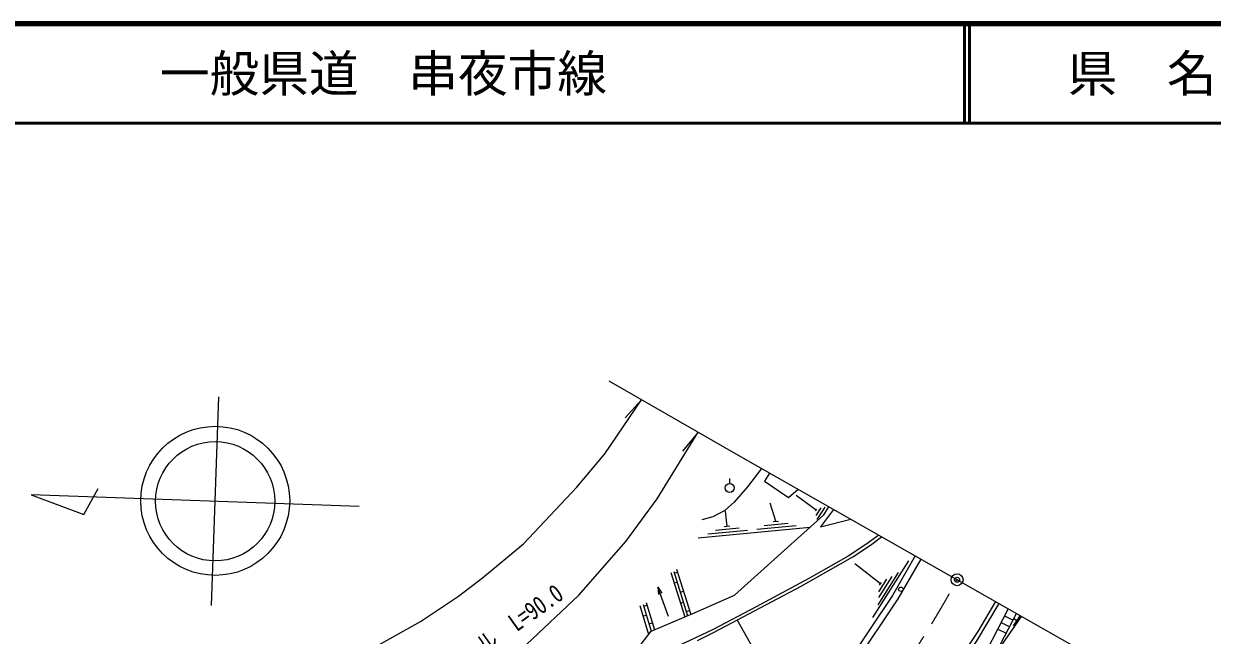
# Model space of a CAD drawing. Units: millimetres at full size, sheet at 1:1000; details may follow other scales. Extents: x 40000 to 680000, y 20000 to 380000.
# Drawn here: x 203018 to 322692, y 318475 to 380000 of the extents above; entities that cross this region are included whole.
import ezdxf
from ezdxf.enums import TextEntityAlignment as Align

# ---------------------------------------------------------------- set-up
doc = ezdxf.new("R2010")
doc.units = ezdxf.units.MM
doc.header["$LTSCALE"] = 1000
doc.header["$PDMODE"] = 32
doc.header["$PDSIZE"] = 500
doc.linetypes.add('CHAIN', pattern=[18.5, 12, -1.5, 3.5, -1.5])
doc.linetypes.add('DASHED', pattern=[7.5, 6, -1.5])
for name, color, linetype, lineweight in [('M-BGD', 7, 'Continuous', 25), ('M-BMK', 2, 'CHAIN', 13), ('M-BMK-OTRS', 5, 'Continuous', 25), ('M-BMK-SRVR', 3, 'Continuous', 25), ('M-STR-HTXT', 7, 'Continuous', 13), ('M-TTL', 2, 'Continuous', 140), ('M-TTL-LINE', 7, 'Continuous', 50)]:
    doc.layers.add(name, color=color, linetype=linetype, lineweight=lineweight)
doc.layers.add('M-OTRS', color=6, linetype='Continuous')
doc.layers.add('M-TTL-TXT', color=7, linetype='Continuous')
doc.styles.add('ＭＳ ゴシック', font='')
doc.styles.get('ＭＳ ゴシック').set_extended_font_data('MS Gothic')

msp = doc.modelspace()

# ---------------------------------------------------------------- linework, layer by layer
at = {"layer": 'M-BGD'}
for p, q in [((274108, 333750), (274108, 334258)), ((278753, 329938), (278184, 331769)), ((282817, 331070), (280788, 332523)), ((273831, 329457), (273682, 330950)), ((282759, 330982), (282874, 331158)), ((282821, 330529), (283314, 331282)), ((282908, 330114), (283730, 331369)), ((272666, 329040), (275054, 329277)), ((273552, 329430), (274109, 329485)), ((276819, 329151), (280801, 329529)), ((277587, 329526), (279976, 329752)), ((278475, 329911), (279032, 329964)), ((271900, 328663), (275880, 329058)), ((289284, 323648), (286713, 325643)), ((288515, 320271), (292141, 325958)), ((268182, 324784), (269578, 320316)), ((268468, 324874), (269855, 320434)), ((268515, 324724), (268832, 324824)), ((268742, 325107), (270179, 320571)), ((291078, 324794), (289010, 321537)), ((289121, 322271), (290461, 324381)), ((266853, 323309), (266917, 322562)), ((266853, 323309), (267282, 322694)), ((267940, 320355), (266853, 323309)), ((268509, 323736), (268796, 323826)), ((289135, 322854), (289940, 324120)), ((289191, 323500), (289378, 323796)), ((269115, 322805), (269439, 322908)), ((265057, 321467), (265915, 318531)), ((265393, 321565), (266180, 318875)), ((265438, 321412), (265761, 321510)), ((265682, 321769), (266522, 319021)), ((269146, 321697), (269433, 321786)), ((269726, 320849), (270058, 320954)), ((265368, 320405), (265704, 320503)), ((265960, 319626), (266305, 319732)), ((276795, 316582), (274843, 320006)), ((300791, 316470), (303497, 320360)), ((301439, 319752), (302300, 319330)), ((301783, 320419), (302650, 319993)), ((302669, 319433), (303354, 320418)), ((303012, 319926), (302766, 320097)), ((301096, 319085), (301950, 318666))]:
    msp.add_line(p, q, dxfattribs=at)
for points in [[(277292, 335256), (275898, 333396), (274550, 331876), (273617, 331013), (272402, 330376), (271302, 330080)], [(278115, 334788), (277608, 333970), (280013, 332318), (280981, 333159)], [(211757, 290604), (216749, 290927), (224228, 291717), (233972, 294109), (238540, 295631), (241374, 296902), (248879, 301764), (255590, 307068), (258795, 309869), (261705, 313048), (266180, 318876), (270633, 320764), (274584, 322517), (283570, 330577), (284100, 331386)], [(284554, 331128), (283243, 329370), (286289, 330141)], [(270943, 328266), (276896, 328857), (282215, 329362)], [(289111, 328538), (287809, 327596), (286024, 326428), (282086, 324194), (276780, 321325), (272442, 319041), (267244, 316598)], [(270847, 317942), (272554, 318795), (281297, 323421), (286494, 326359), (288293, 327543), (289378, 328386)], [(292786, 326449), (290488, 322477), (286124, 315963), (281151, 309757), (275258, 303397), (272060, 300358), (268017, 296849), (262769, 292857), (261264, 291855)], [(293351, 326127), (291040, 322133), (286649, 315578), (281644, 309332), (275720, 302940), (272497, 299877), (268427, 296344), (263146, 292327), (262093, 291626)], [(301194, 321669), (298912, 317850), (296560, 314439), (299998, 312221), (303474, 314133), (305753, 315020), (307755, 315646), (310457, 316404)], [(302148, 321127), (298903, 314826), (300153, 315262), (302994, 320646)]]:
    msp.add_lwpolyline(points, dxfattribs=at)
at = {"layer": 'M-BGD', "linetype": 'DASHED'}
msp.add_lwpolyline([(300874, 321851), (299095, 318844), (296273, 314659), (293428, 310821), (293686, 310648), (296560, 314439)], dxfattribs=at)
at = {"layer": 'M-BGD'}
for centre, radius in [((274108, 333300), 450), ((291340, 323100), 225)]:
    msp.add_circle(centre, radius, dxfattribs=at)
at = {"layer": 'M-BMK'}
msp.add_arc((209163, 371854), 100000, 278.37094, 331.44496, dxfattribs=at)
at = {"layer": 'M-BMK-OTRS'}
msp.add_line((317638, 312323), (274998, 336559), dxfattribs=at)
at = {"layer": 'M-BMK-SRVR'}
for p, q in [((221920, 321461), (222664, 342448)), ((209078, 330616), (210519, 333249)), ((236783, 331441), (203774, 332612)), ((203774, 332612), (209078, 330616))]:
    msp.add_line(p, q, dxfattribs=at)
for centre, radius in [((222293, 331997), 7500), ((222292, 331955), 6000), ((296998, 324054), 600)]:
    msp.add_circle(centre, radius, dxfattribs=at)
at = {"layer": 'M-OTRS'}
msp.add_point((296998, 324054), dxfattribs=at)
at = {"layer": 'M-STR-HTXT'}
for p, q in [((274998, 336559), (261962, 344026)), ((265217, 342162), (263571, 340341)), ((270912, 338900), (269351, 337005))]:
    msp.add_line(p, q, dxfattribs=at)
for points in [[(76151, 326571), (106589, 320432), (130827, 315754), (155806, 312614), (170693, 311346), (189695, 310427), (200982, 310194), (207917, 310194), (216656, 310279), (223936, 311713), (229340, 313415), (234005, 315191), (238225, 317189), (242974, 319854), (246809, 322396), (249196, 324235), (253344, 327676), (258717, 333364), (261534, 336727), (265217, 342162)], [(217912, 302559), (225390, 303700), (231250, 305491), (236546, 307397), (241105, 309577), (247745, 313467), (251485, 315819), (253637, 317530), (258923, 322521), (263658, 327896), (266812, 332200), (270912, 338900)]]:
    msp.add_lwpolyline(points, dxfattribs=at)
at = {"layer": 'M-TTL'}
msp.add_line((680000, 380000), (40000, 380000), dxfattribs=at)
at = {"layer": 'M-TTL-LINE'}
for p, q in [((297750, 380000), (297750, 370000)), ((298250, 380000), (298250, 370000)), ((40000, 370000), (680000, 370000))]:
    msp.add_line(p, q, dxfattribs=at)

# ---------------------------------------------------------------- texts
at = {"layer": 'M-STR-HTXT', "style": 'ＭＳ ゴシック', "width": 0.8}
msp.add_text('ガードレール\u3000L=90.0', height=1833, rotation=35.45, dxfattribs=at).set_placement((249705, 315994), align=Align.BOTTOM_CENTER)
at = {"layer": 'M-TTL-TXT', "style": 'ＭＳ ゴシック'}
msp.add_text('一般県道\u3000串夜市線', height=3666, dxfattribs=at).set_placement((216734, 375000), align=Align.MIDDLE_LEFT)
msp.add_text('県\u3000名', height=3666, dxfattribs=at).set_placement((315625, 375000), align=Align.MIDDLE_CENTER)

doc.saveas('drawing.dxf')
